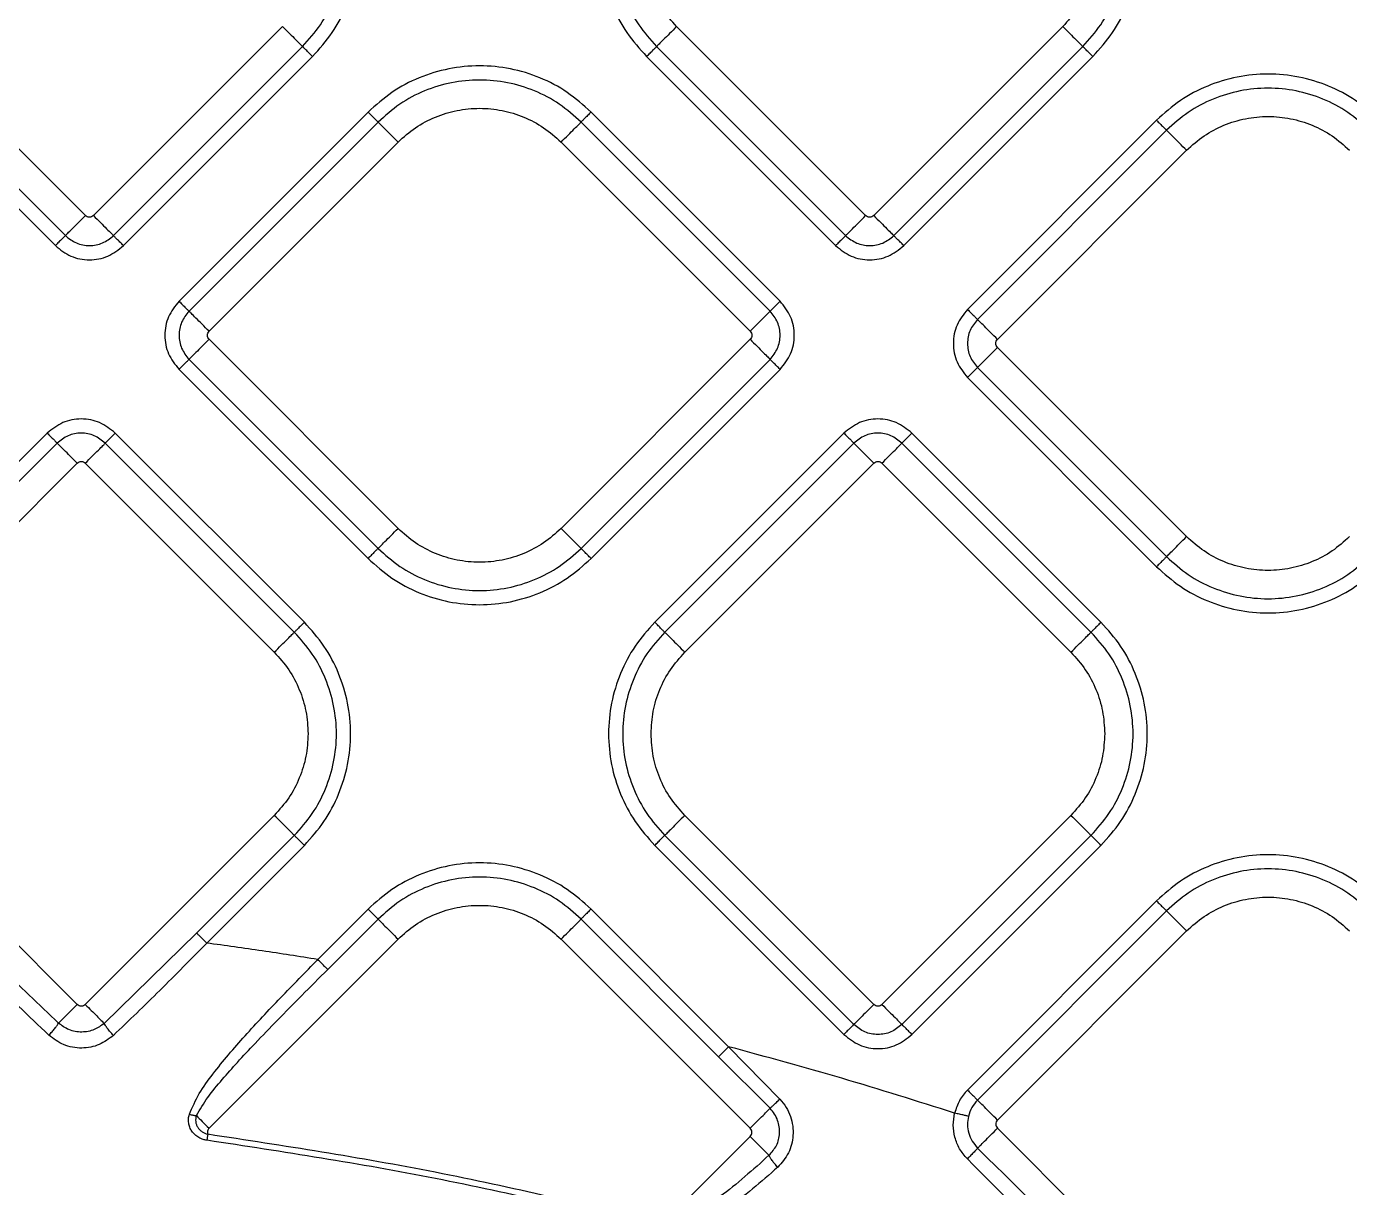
# Model space of a CAD drawing. Extents: x 400 to 501, y 484 to 634.
# Drawn here: x 451.619 to 456.23, y 544.394 to 548.439 of the extents above; entities that cross this region are included whole.
import ezdxf

# ---------------------------------------------------------------- set-up
doc = ezdxf.new("R2010")
doc.units = 0
doc.header["$MEASUREMENT"] = 0
doc.layers.add('DIM', color=3, linetype='Continuous')
doc.layers.add('GEOMETRY', color=3, linetype='Continuous', lineweight=25)

# ---------------------------------------------------------------- blocks, each defined once
blk = doc.blocks.new('2026 GRANDEE')
at = {"layer": 'GEOMETRY', "ltscale": 16}
for p, q in [((1.3992, -49.0601), (0.7404, -48.4013)), ((2.0863, -48.4013), (1.4275, -49.0601)), ((4.1187, -49.0602), (3.4599, -48.4013)), ((4.8058, -48.4013), (4.147, -49.0602)), ((0.6358, -48.5059), (1.2946, -49.1647)), ((0.6707, -48.471), (1.3295, -49.1299)), ((1.4972, -49.1299), (2.156, -48.471)), ((1.5321, -49.1647), (2.1909, -48.5059)), ((3.3553, -48.5059), (4.0141, -49.1647)), ((3.3901, -48.4711), (4.049, -49.1299)), ((4.2167, -49.1299), (4.8755, -48.4711)), ((4.2516, -49.1648), (4.9104, -48.5059)), ((2.3845, -48.6994), (1.7256, -49.3583)), ((2.4193, -48.7343), (1.7605, -49.3931)), ((3.7857, -49.3931), (3.1269, -48.7343)), ((3.8206, -49.3583), (3.1618, -48.6994)), ((5.1324, -48.7279), (4.4736, -49.3868)), ((5.1673, -48.7628), (4.5085, -49.4216)), ((1.8302, -49.4629), (2.489, -48.804)), ((3.0572, -48.804), (3.716, -49.4629)), ((4.5782, -49.4914), (5.237, -48.8325)), ((2.489, -50.15), (1.8302, -49.4911)), ((3.716, -49.4911), (3.0572, -50.15)), ((5.237, -50.1785), (4.5782, -49.5196)), ((1.7605, -49.5609), (2.4193, -50.2197)), ((3.1269, -50.2197), (3.7857, -49.5609)), ((1.7256, -49.5957), (2.3845, -50.2546)), ((3.1618, -50.2546), (3.8206, -49.5957)), ((4.5085, -49.5894), (5.1673, -50.2482)), ((4.4736, -49.6242), (5.1324, -50.2831)), ((1.2661, -49.8178), (0.6073, -50.4766)), ((2.1624, -50.4766), (1.5036, -49.8178)), ((4.0426, -49.8178), (3.3838, -50.4766)), ((4.9389, -50.4766), (4.2801, -49.8178)), ((1.301, -49.8526), (0.6421, -50.5115)), ((2.1275, -50.5115), (1.4687, -49.8526)), ((4.0775, -49.8526), (3.4187, -50.5114)), ((4.904, -50.5114), (4.2452, -49.8526)), ((0.7119, -50.5812), (1.3707, -49.9224)), ((1.399, -49.9224), (2.0578, -50.5812)), ((3.4884, -50.5812), (4.1472, -49.9223)), ((4.1755, -49.9223), (4.8343, -50.5812)), ((1.3707, -51.8082), (0.7119, -51.1493)), ((1.399, -51.8082), (2.0578, -51.1493)), ((4.1472, -51.8081), (3.4884, -51.1493)), ((4.8343, -51.1493), (4.1755, -51.8081)), ((1.7871, -51.5595), (2.1275, -51.2191)), ((3.4187, -51.219), (4.0775, -51.8779)), ((4.2452, -51.8779), (4.904, -51.219)), ((1.822, -51.5943), (2.1624, -51.2539)), ((3.3838, -51.2539), (4.0426, -51.9127)), ((4.2801, -51.9127), (4.9389, -51.2539)), ((5.1325, -51.4474), (4.4736, -52.1063)), ((2.3844, -51.4759), (2.209, -51.6514)), ((3.6411, -51.9554), (3.1617, -51.4759)), ((5.1673, -51.4823), (4.5085, -52.1411)), ((2.4193, -51.5108), (2.2439, -51.6862)), ((3.6063, -51.9902), (3.1269, -51.5108)), ((4.5782, -52.2109), (5.237, -51.552)), ((1.4649, -51.8741), (1.7871, -51.5595)), ((2.489, -51.5805), (1.8302, -52.2394)), ((3.0571, -51.5805), (3.716, -52.2394)), ((3.6411, -51.9554), (3.8194, -52.138)), ((3.6063, -51.9902), (3.7854, -52.1699)), ((5.237, -52.898), (4.5782, -52.2391)), ((3.4119, -52.5717), (3.716, -52.2676))]:
    blk.add_line(p, q, dxfattribs=at)
for points in [[(2.156, -48.471), (2.1779, -48.4466), (2.2216, -48.3976), (2.2673, -48.3098), (2.2962, -48.2155), (2.3058, -48.1172), (2.2962, -48.019), (2.2673, -47.9247), (2.2216, -47.8369), (2.1779, -47.7879), (2.156, -47.7634)], [(2.1909, -48.5059), (2.2149, -48.479), (2.2629, -48.4252), (2.3131, -48.3287), (2.3449, -48.2252), (2.3554, -48.1172), (2.3449, -48.0093), (2.3131, -47.9057), (2.2629, -47.8092), (2.2149, -47.7555), (2.1909, -47.7286)], [(3.3553, -47.7286), (3.3313, -47.7555), (3.2833, -47.8093), (3.233, -47.9058), (3.2013, -48.0093), (3.1908, -48.1173), (3.2013, -48.2252), (3.233, -48.3288), (3.2833, -48.4253), (3.3313, -48.479), (3.3553, -48.5059)], [(3.3901, -47.7635), (3.3683, -47.788), (3.3246, -47.8369), (3.2789, -47.9247), (3.25, -48.019), (3.2404, -48.1173), (3.25, -48.2155), (3.2789, -48.3098), (3.3246, -48.3976), (3.3683, -48.4466), (3.3901, -48.4711)], [(4.8755, -48.4711), (4.8974, -48.4466), (4.9411, -48.3976), (4.9868, -48.3098), (5.0157, -48.2155), (5.0253, -48.1173), (5.0157, -48.019), (4.9868, -47.9247), (4.9411, -47.8369), (4.8974, -47.788), (4.8755, -47.7635)], [(4.9104, -48.5059), (4.9344, -48.479), (4.9824, -48.4253), (5.0326, -48.3288), (5.0643, -48.2252), (5.0749, -48.1173), (5.0643, -48.0093), (5.0326, -47.9058), (4.9824, -47.8093), (4.9344, -47.7555), (4.9104, -47.7286)], [(3.4599, -48.4013), (3.4423, -48.3817), (3.4072, -48.3424), (3.3707, -48.2719), (3.3467, -48.1962), (3.3437, -48.1436), (3.3422, -48.1173)], [(4.9235, -48.1173), (4.922, -48.1436), (4.919, -48.1962), (4.895, -48.2719), (4.8585, -48.3424), (4.8234, -48.3817), (4.8058, -48.4013)], [(2.0863, -48.4013), (2.0946, -48.4096), (2.1112, -48.4261), (2.1328, -48.4478), (2.1494, -48.4644), (2.1538, -48.4688), (2.156, -48.471)], [(3.4599, -48.4013), (3.4516, -48.4096), (3.435, -48.4262), (3.4134, -48.4478), (3.3968, -48.4644), (3.3924, -48.4688), (3.3901, -48.4711)], [(4.8058, -48.4013), (4.8141, -48.4096), (4.8306, -48.4262), (4.8523, -48.4478), (4.8689, -48.4644), (4.8733, -48.4688), (4.8755, -48.4711)], [(2.1909, -48.5059), (2.1868, -48.5017), (2.1785, -48.4935), (2.1677, -48.4826), (2.1594, -48.4743), (2.1572, -48.4721), (2.156, -48.471)], [(3.3553, -48.5059), (3.3594, -48.5018), (3.3677, -48.4935), (3.3785, -48.4827), (3.3868, -48.4744), (3.389, -48.4722), (3.3901, -48.4711)], [(4.9104, -48.5059), (4.9063, -48.5018), (4.898, -48.4935), (4.8872, -48.4827), (4.8789, -48.4744), (4.8766, -48.4722), (4.8755, -48.4711)], [(3.1618, -48.6994), (3.1349, -48.6754), (3.0811, -48.6275), (2.9846, -48.5772), (2.8811, -48.5455), (2.7731, -48.5349), (2.6651, -48.5455), (2.5616, -48.5772), (2.4651, -48.6275), (2.4113, -48.6754), (2.3845, -48.6994)], [(3.1269, -48.7343), (3.1024, -48.7125), (3.0535, -48.6688), (2.9656, -48.623), (2.8714, -48.5942), (2.7731, -48.5846), (2.6748, -48.5942), (2.5806, -48.623), (2.4927, -48.6688), (2.4438, -48.7125), (2.4193, -48.7343)], [(5.9097, -48.7279), (5.8828, -48.704), (5.8291, -48.656), (5.7326, -48.6057), (5.629, -48.574), (5.5211, -48.5634), (5.4131, -48.574), (5.3096, -48.6057), (5.2131, -48.656), (5.1593, -48.704), (5.1324, -48.7279)], [(5.8749, -48.7628), (5.8504, -48.741), (5.8014, -48.6973), (5.7136, -48.6515), (5.6194, -48.6227), (5.5211, -48.6131), (5.4228, -48.6227), (5.3285, -48.6515), (5.2407, -48.6973), (5.1918, -48.741), (5.1673, -48.7628)], [(2.489, -48.804), (2.5087, -48.7865), (2.548, -48.7514), (2.6185, -48.7147), (2.6942, -48.6915), (2.7731, -48.6838), (2.852, -48.6915), (2.9277, -48.7147), (2.9982, -48.7514), (3.0375, -48.7865), (3.0572, -48.804)], [(2.3845, -48.6994), (2.3886, -48.7036), (2.3969, -48.7119), (2.4077, -48.7227), (2.416, -48.731), (2.4182, -48.7332), (2.4193, -48.7343)], [(2.489, -48.804), (2.4808, -48.7957), (2.4642, -48.7792), (2.4426, -48.7575), (2.426, -48.7409), (2.4215, -48.7365), (2.4193, -48.7343)], [(3.0572, -48.804), (3.0655, -48.7957), (3.082, -48.7792), (3.1037, -48.7575), (3.1203, -48.7409), (3.1247, -48.7365), (3.1269, -48.7343)], [(3.1618, -48.6994), (3.1576, -48.7036), (3.1493, -48.7119), (3.1385, -48.7227), (3.1302, -48.731), (3.128, -48.7332), (3.1269, -48.7343)], [(5.1324, -48.7279), (5.1366, -48.7321), (5.1448, -48.7404), (5.1557, -48.7512), (5.164, -48.7595), (5.1662, -48.7617), (5.1673, -48.7628)], [(5.237, -48.8325), (5.2567, -48.815), (5.296, -48.7799), (5.3665, -48.7432), (5.4422, -48.72), (5.5211, -48.7123), (5.6, -48.72), (5.6757, -48.7432), (5.7462, -48.7799), (5.7855, -48.815), (5.8051, -48.8325)], [(5.237, -48.8325), (5.2287, -48.8243), (5.2122, -48.8077), (5.1905, -48.786), (5.1739, -48.7694), (5.1695, -48.765), (5.1673, -48.7628)], [(1.3295, -49.1299), (1.3317, -49.1276), (1.3361, -49.1232), (1.3527, -49.1066), (1.3744, -49.085), (1.3909, -49.0684), (1.3992, -49.0601)], [(1.4275, -49.0601), (1.4358, -49.0684), (1.4523, -49.085), (1.474, -49.1066), (1.4906, -49.1232), (1.495, -49.1276), (1.4972, -49.1299)], [(4.049, -49.1299), (4.0512, -49.1277), (4.0556, -49.1233), (4.0722, -49.1067), (4.0939, -49.085), (4.1104, -49.0684), (4.1187, -49.0602)], [(4.147, -49.0602), (4.1553, -49.0684), (4.1718, -49.085), (4.1935, -49.1067), (4.2101, -49.1233), (4.2145, -49.1277), (4.2167, -49.1299)], [(1.3295, -49.1299), (1.3284, -49.131), (1.3262, -49.1332), (1.3179, -49.1415), (1.307, -49.1523), (1.2988, -49.1606), (1.2946, -49.1647)], [(1.5321, -49.1647), (1.5279, -49.1606), (1.5197, -49.1523), (1.5088, -49.1415), (1.5005, -49.1332), (1.4983, -49.131), (1.4972, -49.1299)], [(4.049, -49.1299), (4.0479, -49.131), (4.0457, -49.1332), (4.0374, -49.1415), (4.0265, -49.1523), (4.0183, -49.1606), (4.0141, -49.1647)], [(4.2516, -49.1647), (4.2474, -49.1606), (4.2391, -49.1523), (4.2283, -49.1415), (4.22, -49.1332), (4.2178, -49.131), (4.2167, -49.1299)], [(1.7256, -49.3583), (1.7298, -49.3624), (1.738, -49.3707), (1.7489, -49.3815), (1.7572, -49.3898), (1.7594, -49.392), (1.7605, -49.3931)], [(3.8206, -49.3583), (3.8165, -49.3624), (3.8082, -49.3707), (3.7973, -49.3815), (3.789, -49.3898), (3.7868, -49.392), (3.7857, -49.3931)], [(1.8302, -49.4629), (1.8219, -49.4546), (1.8054, -49.438), (1.7837, -49.4164), (1.7671, -49.3998), (1.7627, -49.3953), (1.7605, -49.3931)], [(3.716, -49.4629), (3.7243, -49.4546), (3.7408, -49.438), (3.7625, -49.4164), (3.7791, -49.3998), (3.7835, -49.3953), (3.7857, -49.3931)], [(4.4736, -49.3868), (4.4777, -49.3909), (4.486, -49.3992), (4.4968, -49.41), (4.5051, -49.4183), (4.5073, -49.4205), (4.5085, -49.4216)], [(4.5782, -49.4914), (4.5699, -49.4831), (4.5533, -49.4665), (4.5317, -49.4449), (4.5151, -49.4283), (4.5107, -49.4239), (4.5085, -49.4216)], [(1.8302, -49.4911), (1.8219, -49.4994), (1.8054, -49.516), (1.7837, -49.5376), (1.7671, -49.5542), (1.7627, -49.5586), (1.7605, -49.5609)], [(3.716, -49.4911), (3.7243, -49.4994), (3.7408, -49.516), (3.7625, -49.5376), (3.7791, -49.5542), (3.7835, -49.5586), (3.7857, -49.5609)], [(4.5782, -49.5196), (4.5699, -49.5279), (4.5533, -49.5445), (4.5317, -49.5661), (4.5151, -49.5827), (4.5107, -49.5872), (4.5085, -49.5894)], [(1.7256, -49.5957), (1.7298, -49.5916), (1.738, -49.5833), (1.7489, -49.5725), (1.7572, -49.5642), (1.7594, -49.562), (1.7605, -49.5609)], [(3.8206, -49.5957), (3.8165, -49.5916), (3.8082, -49.5833), (3.7973, -49.5725), (3.789, -49.5642), (3.7868, -49.562), (3.7857, -49.5609)], [(4.4736, -49.6242), (4.4777, -49.6201), (4.486, -49.6118), (4.4968, -49.601), (4.5051, -49.5927), (4.5073, -49.5905), (4.5085, -49.5894)], [(1.2661, -49.8178), (1.2703, -49.8219), (1.2785, -49.8302), (1.2894, -49.841), (1.2977, -49.8493), (1.2999, -49.8515), (1.301, -49.8526)], [(1.5036, -49.8178), (1.4994, -49.8219), (1.4911, -49.8302), (1.4803, -49.841), (1.472, -49.8493), (1.4698, -49.8515), (1.4687, -49.8526)], [(4.0426, -49.8178), (4.0468, -49.8219), (4.055, -49.8302), (4.0659, -49.841), (4.0742, -49.8493), (4.0764, -49.8515), (4.0775, -49.8526)], [(4.2801, -49.8178), (4.2759, -49.8219), (4.2677, -49.8302), (4.2568, -49.841), (4.2485, -49.8493), (4.2463, -49.8515), (4.2452, -49.8526)], [(1.3707, -49.9224), (1.3624, -49.9141), (1.3459, -49.8975), (1.3242, -49.8759), (1.3076, -49.8593), (1.3032, -49.8549), (1.301, -49.8526)], [(1.399, -49.9224), (1.4073, -49.9141), (1.4238, -49.8975), (1.4455, -49.8759), (1.4621, -49.8593), (1.4665, -49.8549), (1.4687, -49.8526)], [(4.1472, -49.9223), (4.1389, -49.9141), (4.1224, -49.8975), (4.1007, -49.8758), (4.0841, -49.8593), (4.0797, -49.8548), (4.0775, -49.8526)], [(4.1755, -49.9223), (4.1838, -49.9141), (4.2003, -49.8975), (4.222, -49.8758), (4.2386, -49.8593), (4.243, -49.8548), (4.2452, -49.8526)], [(2.4193, -50.2197), (2.4215, -50.2175), (2.426, -50.2131), (2.4426, -50.1965), (2.4642, -50.1748), (2.4808, -50.1582), (2.489, -50.15)], [(3.0572, -50.15), (3.0375, -50.1675), (2.9982, -50.2026), (2.9277, -50.2393), (2.852, -50.2625), (2.7731, -50.2702), (2.6942, -50.2625), (2.6185, -50.2393), (2.548, -50.2026), (2.5087, -50.1675), (2.489, -50.15)], [(3.0572, -50.15), (3.0655, -50.1582), (3.082, -50.1748), (3.1037, -50.1965), (3.1203, -50.2131), (3.1247, -50.2175), (3.1269, -50.2197)], [(5.1673, -50.2482), (5.1695, -50.246), (5.1739, -50.2416), (5.1905, -50.225), (5.2122, -50.2033), (5.2287, -50.1868), (5.237, -50.1785)], [(5.8051, -50.1785), (5.7855, -50.196), (5.7462, -50.2311), (5.6757, -50.2678), (5.6, -50.291), (5.5211, -50.2987), (5.4422, -50.291), (5.3665, -50.2678), (5.296, -50.2311), (5.2567, -50.196), (5.237, -50.1785)], [(2.4193, -50.2197), (2.4182, -50.2208), (2.416, -50.223), (2.4077, -50.2313), (2.3969, -50.2421), (2.3886, -50.2504), (2.3845, -50.2546)], [(2.3845, -50.2546), (2.4113, -50.2785), (2.4651, -50.3265), (2.5616, -50.3768), (2.6651, -50.4085), (2.7731, -50.4191), (2.8811, -50.4085), (2.9846, -50.3768), (3.0811, -50.3265), (3.1349, -50.2785), (3.1618, -50.2546)], [(2.4193, -50.2197), (2.4438, -50.2415), (2.4927, -50.2852), (2.5806, -50.331), (2.6748, -50.3598), (2.7731, -50.3694), (2.8714, -50.3598), (2.9656, -50.331), (3.0535, -50.2852), (3.1024, -50.2415), (3.1269, -50.2197)], [(3.1618, -50.2546), (3.1576, -50.2504), (3.1493, -50.2421), (3.1385, -50.2313), (3.1302, -50.223), (3.128, -50.2208), (3.1269, -50.2197)], [(5.1673, -50.2482), (5.1662, -50.2493), (5.164, -50.2515), (5.1557, -50.2598), (5.1448, -50.2706), (5.1366, -50.2789), (5.1324, -50.2831)], [(5.1673, -50.2482), (5.1918, -50.27), (5.2407, -50.3137), (5.3285, -50.3595), (5.4228, -50.3883), (5.5211, -50.3979), (5.6194, -50.3883), (5.7136, -50.3595), (5.8014, -50.3137), (5.8504, -50.27), (5.8749, -50.2482)], [(5.1324, -50.2831), (5.1593, -50.3071), (5.2131, -50.355), (5.3096, -50.4053), (5.4131, -50.437), (5.5211, -50.4476), (5.629, -50.437), (5.7326, -50.4053), (5.8291, -50.355), (5.8828, -50.3071), (5.9097, -50.2831)], [(2.1624, -50.4766), (2.1583, -50.4808), (2.15, -50.489), (2.1392, -50.4999), (2.1309, -50.5082), (2.1286, -50.5104), (2.1275, -50.5115)], [(2.1624, -51.2539), (2.1864, -51.227), (2.2344, -51.1733), (2.2846, -51.0768), (2.3163, -50.9732), (2.3269, -50.8653), (2.3163, -50.7573), (2.2846, -50.6538), (2.2344, -50.5573), (2.1864, -50.5035), (2.1624, -50.4766)], [(3.3838, -50.4766), (3.3598, -50.5035), (3.3118, -50.5572), (3.2616, -50.6537), (3.2298, -50.7573), (3.2193, -50.8652), (3.2298, -50.9732), (3.2616, -51.0767), (3.3118, -51.1732), (3.3598, -51.227), (3.3838, -51.2539)], [(3.4187, -50.5114), (3.4175, -50.5103), (3.4153, -50.5081), (3.407, -50.4998), (3.3962, -50.489), (3.3879, -50.4807), (3.3838, -50.4766)], [(4.9389, -50.4766), (4.9348, -50.4807), (4.9265, -50.489), (4.9157, -50.4998), (4.9074, -50.5081), (4.9052, -50.5103), (4.904, -50.5114)], [(4.9389, -51.2539), (4.9629, -51.227), (5.0109, -51.1732), (5.0611, -51.0767), (5.0929, -50.9732), (5.1034, -50.8652), (5.0929, -50.7573), (5.0611, -50.6537), (5.0109, -50.5572), (4.9629, -50.5035), (4.9389, -50.4766)], [(2.0578, -50.5812), (2.0661, -50.5729), (2.0826, -50.5564), (2.1043, -50.5347), (2.1209, -50.5181), (2.1253, -50.5137), (2.1275, -50.5115)], [(2.1275, -51.2191), (2.1494, -51.1946), (2.1931, -51.1456), (2.2388, -51.0578), (2.2677, -50.9635), (2.2773, -50.8653), (2.2677, -50.767), (2.2388, -50.6727), (2.1931, -50.5849), (2.1494, -50.536), (2.1275, -50.5115)], [(3.4187, -50.5114), (3.3968, -50.5359), (3.3531, -50.5849), (3.3074, -50.6727), (3.2785, -50.767), (3.2689, -50.8652), (3.2785, -50.9635), (3.3074, -51.0578), (3.3531, -51.1456), (3.3968, -51.1946), (3.4187, -51.219)], [(3.4187, -50.5114), (3.4209, -50.5137), (3.4253, -50.5181), (3.4419, -50.5347), (3.4635, -50.5563), (3.4801, -50.5729), (3.4884, -50.5812)], [(4.8343, -50.5812), (4.8426, -50.5729), (4.8592, -50.5563), (4.8808, -50.5347), (4.8974, -50.5181), (4.9018, -50.5137), (4.904, -50.5114)], [(4.904, -51.219), (4.9259, -51.1946), (4.9696, -51.1456), (5.0153, -51.0578), (5.0442, -50.9635), (5.0538, -50.8652), (5.0442, -50.767), (5.0153, -50.6727), (4.9696, -50.5849), (4.9259, -50.5359), (4.904, -50.5114)], [(2.0578, -50.5812), (2.0754, -50.6009), (2.1105, -50.6401), (2.147, -50.7107), (2.171, -50.7864), (2.174, -50.839), (2.1755, -50.8653)], [(3.3707, -50.8652), (3.3722, -50.8389), (3.3752, -50.7863), (3.3992, -50.7106), (3.4357, -50.6401), (3.4708, -50.6008), (3.4884, -50.5812)], [(4.8343, -50.5812), (4.8519, -50.6008), (4.887, -50.6401), (4.9235, -50.7106), (4.9475, -50.7863), (4.9505, -50.8389), (4.952, -50.8652)], [(2.1755, -50.8653), (2.174, -50.8916), (2.171, -50.9442), (2.147, -51.0199), (2.1105, -51.0904), (2.0754, -51.1297), (2.0578, -51.1493)], [(3.4884, -51.1493), (3.4708, -51.1297), (3.4357, -51.0904), (3.3992, -51.0198), (3.3752, -50.9441), (3.3722, -50.8915), (3.3707, -50.8652)], [(4.952, -50.8652), (4.9505, -50.8915), (4.9475, -50.9441), (4.9235, -51.0198), (4.887, -51.0904), (4.8519, -51.1297), (4.8343, -51.1493)], [(2.1275, -51.2191), (2.1253, -51.2168), (2.1209, -51.2124), (2.1043, -51.1958), (2.0826, -51.1742), (2.0661, -51.1576), (2.0578, -51.1493)], [(3.4884, -51.1493), (3.4801, -51.1576), (3.4635, -51.1741), (3.4419, -51.1958), (3.4253, -51.2124), (3.4209, -51.2168), (3.4187, -51.219)], [(4.8343, -51.1493), (4.8426, -51.1576), (4.8592, -51.1741), (4.8808, -51.1958), (4.8974, -51.2124), (4.9018, -51.2168), (4.904, -51.219)], [(2.1624, -51.2539), (2.1583, -51.2498), (2.15, -51.2415), (2.1392, -51.2307), (2.1309, -51.2224), (2.1286, -51.2202), (2.1275, -51.2191)], [(3.3838, -51.2539), (3.3879, -51.2497), (3.3962, -51.2415), (3.407, -51.2306), (3.4153, -51.2223), (3.4175, -51.2201), (3.4187, -51.219)], [(4.9389, -51.2539), (4.9348, -51.2497), (4.9265, -51.2415), (4.9157, -51.2306), (4.9074, -51.2223), (4.9052, -51.2201), (4.904, -51.219)], [(3.1617, -51.4759), (3.1348, -51.452), (3.0811, -51.404), (2.9846, -51.3537), (2.881, -51.322), (2.7731, -51.3114), (2.6651, -51.322), (2.5616, -51.3537), (2.4651, -51.404), (2.4113, -51.452), (2.3844, -51.4759)], [(5.9098, -51.4474), (5.8829, -51.4234), (5.8291, -51.3755), (5.7326, -51.3252), (5.6291, -51.2935), (5.5211, -51.2829), (5.4131, -51.2935), (5.3096, -51.3252), (5.2131, -51.3755), (5.1593, -51.4234), (5.1325, -51.4474)], [(3.1269, -51.5108), (3.1024, -51.489), (3.0534, -51.4453), (2.9656, -51.3995), (2.8714, -51.3707), (2.7731, -51.3611), (2.6748, -51.3707), (2.5805, -51.3995), (2.4927, -51.4453), (2.4438, -51.489), (2.4193, -51.5108)], [(5.8749, -51.4823), (5.8504, -51.4605), (5.8015, -51.4168), (5.7136, -51.371), (5.6194, -51.3422), (5.5211, -51.3326), (5.4228, -51.3422), (5.3286, -51.371), (5.2407, -51.4168), (5.1918, -51.4605), (5.1673, -51.4823)], [(5.1325, -51.4474), (5.1366, -51.4516), (5.1449, -51.4599), (5.1557, -51.4707), (5.164, -51.479), (5.1662, -51.4812), (5.1673, -51.4823)], [(5.237, -51.552), (5.2567, -51.5345), (5.296, -51.4994), (5.3665, -51.4627), (5.4422, -51.4395), (5.5211, -51.4318), (5.6, -51.4395), (5.6757, -51.4627), (5.7462, -51.4994), (5.7855, -51.5345), (5.8052, -51.552)], [(2.3844, -51.4759), (2.3886, -51.4801), (2.3968, -51.4884), (2.4077, -51.4992), (2.416, -51.5075), (2.4182, -51.5097), (2.4193, -51.5108)], [(2.489, -51.5805), (2.5087, -51.563), (2.548, -51.5279), (2.6185, -51.4912), (2.6942, -51.468), (2.7731, -51.4603), (2.852, -51.468), (2.9277, -51.4912), (2.9982, -51.5279), (3.0375, -51.563), (3.0571, -51.5805)], [(3.1617, -51.4759), (3.1576, -51.4801), (3.1493, -51.4884), (3.1385, -51.4992), (3.1302, -51.5075), (3.128, -51.5097), (3.1269, -51.5108)], [(5.237, -51.552), (5.2288, -51.5437), (5.2122, -51.5272), (5.1906, -51.5055), (5.174, -51.4889), (5.1695, -51.4845), (5.1673, -51.4823)], [(2.4193, -51.5108), (2.4215, -51.513), (2.4259, -51.5174), (2.4425, -51.534), (2.4642, -51.5557), (2.4807, -51.5723), (2.489, -51.5805)], [(3.0571, -51.5805), (3.0654, -51.5723), (3.082, -51.5557), (3.1036, -51.534), (3.1202, -51.5174), (3.1247, -51.513), (3.1269, -51.5108)], [(1.822, -51.5943), (1.8179, -51.5902), (1.8096, -51.5819), (1.7987, -51.5711), (1.7904, -51.5628), (1.7882, -51.5606), (1.7871, -51.5595)], [(2.2439, -51.6862), (2.2428, -51.6851), (2.2406, -51.6829), (2.2323, -51.6746), (2.2214, -51.6638), (2.2132, -51.6555), (2.209, -51.6514)], [(1.3055, -51.8733), (1.3088, -51.8701), (1.3152, -51.8637), (1.3311, -51.8478), (1.35, -51.8289), (1.3638, -51.8151), (1.3707, -51.8082)], [(1.399, -51.8082), (1.4061, -51.8153), (1.4202, -51.8294), (1.4395, -51.8487), (1.4555, -51.8647), (1.4618, -51.871), (1.4649, -51.8741)], [(4.1472, -51.8081), (4.1389, -51.8164), (4.1224, -51.833), (4.1007, -51.8546), (4.0841, -51.8712), (4.0797, -51.8756), (4.0775, -51.8779)], [(4.1755, -51.8081), (4.1838, -51.8164), (4.2003, -51.833), (4.222, -51.8546), (4.2386, -51.8712), (4.243, -51.8756), (4.2452, -51.8779)], [(4.0775, -51.8779), (4.0764, -51.879), (4.0742, -51.8812), (4.0659, -51.8895), (4.055, -51.9003), (4.0468, -51.9086), (4.0426, -51.9127)], [(4.2801, -51.9127), (4.2759, -51.9086), (4.2677, -51.9003), (4.2568, -51.8895), (4.2485, -51.8812), (4.2463, -51.879), (4.2452, -51.8779)], [(3.6411, -51.9554), (3.637, -51.9595), (3.6287, -51.9678), (3.6179, -51.9786), (3.6096, -51.9869), (3.6074, -51.9891), (3.6063, -51.9902)], [(4.4736, -52.1063), (4.4778, -52.1104), (4.486, -52.1187), (4.4969, -52.1295), (4.5052, -52.1378), (4.5074, -52.14), (4.5085, -52.1411)], [(4.5782, -52.2109), (4.5699, -52.2026), (4.5534, -52.186), (4.5317, -52.1644), (4.5151, -52.1478), (4.5107, -52.1433), (4.5085, -52.1411)], [(1.786, -52.1952), (1.7927, -52.2019), (1.8061, -52.2153), (1.8222, -52.2313), (1.8302, -52.2394)], [(3.716, -52.2394), (3.7241, -52.2312), (3.7404, -52.215), (3.7618, -52.1936), (3.7784, -52.177), (3.7831, -52.1723), (3.7854, -52.1699)], [(4.5088, -52.3085), (4.5112, -52.3061), (4.5159, -52.3014), (4.5325, -52.2848), (4.5539, -52.2635), (4.5701, -52.2473), (4.5782, -52.2391)], [(3.7818, -52.3334), (3.7786, -52.3303), (3.7723, -52.324), (3.7563, -52.308), (3.7371, -52.2888), (3.723, -52.2747), (3.716, -52.2676)]]:
    blk.add_open_spline(points, degree=3, dxfattribs=at)
for points, knots in [([(1.4275, -49.0601), (1.4254, -49.0618), (1.4213, -49.065), (1.4133, -49.0665), (1.4054, -49.065), (1.4013, -49.0618), (1.3992, -49.0601)], [0, 0, 0, 0, 0.250227, 0.500001, 0.749773, 1, 1, 1, 1]), ([(4.147, -49.0602), (4.1449, -49.0618), (4.1408, -49.0651), (4.1328, -49.0665), (4.1249, -49.0651), (4.1208, -49.0618), (4.1187, -49.0602)], [0, 0, 0, 0, 0.250227, 0.500001, 0.749773, 1, 1, 1, 1]), ([(1.3295, -49.1299), (1.3417, -49.1396), (1.3663, -49.159), (1.4133, -49.1674), (1.4604, -49.159), (1.485, -49.1396), (1.4972, -49.1299)], [0, 0, 0, 0, 0.249985, 0.499995, 0.750018, 1, 1, 1, 1]), ([(4.049, -49.1299), (4.0612, -49.1396), (4.0857, -49.159), (4.1328, -49.1675), (4.1799, -49.159), (4.2044, -49.1396), (4.2167, -49.1299)], [0, 0, 0, 0, 0.249985, 0.499995, 0.750018, 1, 1, 1, 1]), ([(1.2946, -49.1647), (1.312, -49.1785), (1.3467, -49.206), (1.4133, -49.2179), (1.48, -49.206), (1.5147, -49.1785), (1.5321, -49.1647)], [0, 0, 0, 0, 0.250039, 0.499994, 0.749965, 1, 1, 1, 1]), ([(4.0141, -49.1647), (4.0315, -49.1785), (4.0662, -49.206), (4.1328, -49.2179), (4.1995, -49.206), (4.2342, -49.1785), (4.2516, -49.1648)], [0, 0, 0, 0, 0.250039, 0.499994, 0.749965, 1, 1, 1, 1]), ([(1.7256, -49.3583), (1.7119, -49.3756), (1.6844, -49.4103), (1.6724, -49.477), (1.6844, -49.5437), (1.7119, -49.5784), (1.7256, -49.5957)], [0, 0, 0, 0, 0.250039, 0.499994, 0.749965, 1, 1, 1, 1]), ([(3.8206, -49.5957), (3.8343, -49.5784), (3.8618, -49.5437), (3.8738, -49.477), (3.8618, -49.4103), (3.8343, -49.3756), (3.8206, -49.3583)], [0, 0, 0, 0, 0.250039, 0.499994, 0.749965, 1, 1, 1, 1]), ([(1.7605, -49.3931), (1.7508, -49.4054), (1.7313, -49.4299), (1.7229, -49.477), (1.7313, -49.5241), (1.7508, -49.5486), (1.7605, -49.5609)], [0, 0, 0, 0, 0.249985, 0.499995, 0.750018, 1, 1, 1, 1]), ([(3.7857, -49.5609), (3.7954, -49.5486), (3.8149, -49.5241), (3.8233, -49.477), (3.8149, -49.4299), (3.7954, -49.4054), (3.7857, -49.3931)], [0, 0, 0, 0, 0.249985, 0.499995, 0.750018, 1, 1, 1, 1]), ([(4.4736, -49.3868), (4.4598, -49.4041), (4.4323, -49.4388), (4.4204, -49.5055), (4.4323, -49.5722), (4.4598, -49.6069), (4.4736, -49.6242)], [0, 0, 0, 0, 0.250039, 0.499994, 0.749965, 1, 1, 1, 1]), ([(4.5085, -49.4216), (4.4987, -49.4339), (4.4793, -49.4584), (4.4709, -49.5055), (4.4793, -49.5526), (4.4987, -49.5771), (4.5085, -49.5894)], [0, 0, 0, 0, 0.249985, 0.499995, 0.750018, 1, 1, 1, 1]), ([(1.8302, -49.4911), (1.8286, -49.4891), (1.8253, -49.4849), (1.8239, -49.477), (1.8253, -49.4691), (1.8286, -49.4649), (1.8302, -49.4629)], [0, 0, 0, 0, 0.250227, 0.500001, 0.749773, 1, 1, 1, 1]), ([(3.716, -49.4629), (3.7176, -49.4649), (3.7209, -49.4691), (3.7224, -49.477), (3.7209, -49.4849), (3.7176, -49.4891), (3.716, -49.4911)], [0, 0, 0, 0, 0.250227, 0.500001, 0.749773, 1, 1, 1, 1]), ([(4.5782, -49.5196), (4.5765, -49.5176), (4.5733, -49.5134), (4.5718, -49.5055), (4.5733, -49.4976), (4.5765, -49.4934), (4.5782, -49.4914)], [0, 0, 0, 0, 0.250227, 0.500001, 0.749773, 1, 1, 1, 1]), ([(1.5036, -49.8178), (1.4862, -49.804), (1.4515, -49.7765), (1.3848, -49.7646), (1.3182, -49.7765), (1.2835, -49.804), (1.2661, -49.8178)], [0, 0, 0, 0, 0.250039, 0.499994, 0.749965, 1, 1, 1, 1]), ([(4.2801, -49.8178), (4.2627, -49.804), (4.228, -49.7765), (4.1614, -49.7646), (4.0947, -49.7765), (4.06, -49.804), (4.0426, -49.8178)], [0, 0, 0, 0, 0.250039, 0.499994, 0.749965, 1, 1, 1, 1]), ([(1.4687, -49.8526), (1.4564, -49.8429), (1.4319, -49.8235), (1.3848, -49.8151), (1.3377, -49.8235), (1.3132, -49.8429), (1.301, -49.8526)], [0, 0, 0, 0, 0.249985, 0.499995, 0.750018, 1, 1, 1, 1]), ([(4.2452, -49.8526), (4.233, -49.8429), (4.2084, -49.8235), (4.1613, -49.8151), (4.1143, -49.8235), (4.0897, -49.8429), (4.0775, -49.8526)], [0, 0, 0, 0, 0.249985, 0.499995, 0.750018, 1, 1, 1, 1]), ([(1.3707, -49.9224), (1.3728, -49.9207), (1.3769, -49.9175), (1.3848, -49.916), (1.3928, -49.9175), (1.3969, -49.9207), (1.399, -49.9224)], [0, 0, 0, 0, 0.250227, 0.500001, 0.749773, 1, 1, 1, 1]), ([(4.1472, -49.9223), (4.1493, -49.9207), (4.1534, -49.9174), (4.1613, -49.916), (4.1693, -49.9174), (4.1734, -49.9207), (4.1755, -49.9223)], [0, 0, 0, 0, 0.250227, 0.500001, 0.749773, 1, 1, 1, 1]), ([(1.272, -51.9155), (1.2017, -51.8477), (1.0597, -51.7109), (0.9211, -51.5692), (0.851, -51.4977)], [0, 0, 0, 0, 0.49508, 1, 1, 1, 1]), ([(1.3055, -51.8733), (1.2374, -51.8082), (1.0961, -51.6731), (0.9576, -51.5346), (0.8859, -51.4628)], [0, 0, 0, 0, 0.482014, 1, 1, 1, 1]), ([(1.822, -51.5943), (1.7678, -51.6496), (1.6607, -51.7589), (1.5511, -51.864), (1.4969, -51.916)], [0, 0, 0, 0, 0.506116, 1, 1, 1, 1]), ([(2.209, -51.6514), (2.1446, -51.6412), (2.0158, -51.6209), (1.8866, -51.6032), (1.822, -51.5943)], [0, 0, 0, 0, 0.500083, 1, 1, 1, 1]), ([(1.7616, -52.1906), (1.7722, -52.1663), (1.7936, -52.117), (1.8608, -52.0263), (1.9558, -51.9154), (2.08, -51.7836), (2.1656, -51.6958), (2.209, -51.6514)], [0, 0, 0, 0, 0.11748, 0.237598, 0.484481, 0.738904, 1, 1, 1, 1]), ([(1.786, -52.1952), (1.7988, -52.1738), (1.8251, -52.1297), (1.8759, -52.0695), (1.9311, -52.0071), (1.9956, -51.9385), (2.0704, -51.861), (2.155, -51.7752), (2.2137, -51.7165), (2.2439, -51.6862)], [0, 0, 0, 0, 0.110896, 0.228763, 0.345138, 0.476133, 0.639457, 0.814035, 1, 1, 1, 1]), ([(1.399, -51.8082), (1.3969, -51.8098), (1.3928, -51.8131), (1.3848, -51.8145), (1.3769, -51.8131), (1.3728, -51.8098), (1.3707, -51.8082)], [0, 0, 0, 0, 0.250227, 0.500001, 0.749773, 1, 1, 1, 1]), ([(4.1755, -51.8081), (4.1734, -51.8098), (4.1693, -51.813), (4.1613, -51.8145), (4.1534, -51.813), (4.1493, -51.8098), (4.1472, -51.8081)], [0, 0, 0, 0, 0.250227, 0.500001, 0.749773, 1, 1, 1, 1]), ([(1.272, -51.9155), (1.2758, -51.9114), (1.2833, -51.9033), (1.2934, -51.8911), (1.3015, -51.8804), (1.3042, -51.8757), (1.3055, -51.8733)], [0, 0, 0, 0, 0.249997, 0.5, 0.750003, 1, 1, 1, 1]), ([(1.4649, -51.8741), (1.4538, -51.8822), (1.4307, -51.899), (1.3864, -51.9068), (1.3413, -51.8993), (1.3173, -51.8818), (1.3055, -51.8733)], [0, 0, 0, 0, 0.236243, 0.491088, 0.752174, 1, 1, 1, 1]), ([(1.4969, -51.916), (1.4932, -51.9119), (1.4858, -51.9037), (1.4761, -51.8916), (1.4684, -51.881), (1.4661, -51.8764), (1.4649, -51.8741)], [0, 0, 0, 0, 0.249997, 0.5, 0.750003, 1, 1, 1, 1]), ([(1.4969, -51.916), (1.4812, -51.9278), (1.4487, -51.9521), (1.3861, -51.9637), (1.3222, -51.953), (1.2885, -51.9278), (1.272, -51.9155)], [0, 0, 0, 0, 0.238415, 0.492243, 0.751742, 1, 1, 1, 1]), ([(4.0426, -51.9127), (4.06, -51.9265), (4.0947, -51.954), (4.1613, -51.9659), (4.228, -51.954), (4.2627, -51.9265), (4.2801, -51.9127)], [0, 0, 0, 0, 0.250033, 0.500005, 0.749962, 1, 1, 1, 1]), ([(4.2452, -51.8779), (4.233, -51.8876), (4.2084, -51.907), (4.1613, -51.9154), (4.1143, -51.907), (4.0897, -51.8876), (4.0775, -51.8779)], [0, 0, 0, 0, 0.249989, 0.499995, 0.750011, 1, 1, 1, 1]), ([(4.4289, -52.1866), (4.2981, -52.1453), (4.0371, -52.0629), (3.7729, -51.9911), (3.6411, -51.9554)], [0, 0, 0, 0, 0.501092, 1, 1, 1, 1]), ([(4.4736, -52.1063), (4.4634, -52.1181), (4.4429, -52.1418), (4.4336, -52.1716), (4.4289, -52.1866)], [0, 0, 0, 0, 0.500208, 1, 1, 1, 1]), ([(3.7854, -52.1699), (3.7866, -52.1689), (3.7891, -52.1669), (3.7972, -52.1594), (3.8075, -52.1495), (3.8154, -52.1418), (3.8194, -52.138)], [0, 0, 0, 0, 0.249997, 0.5, 0.750003, 1, 1, 1, 1]), ([(3.8194, -52.138), (3.8273, -52.1473), (3.8428, -52.1656), (3.8575, -52.198), (3.8655, -52.2311), (3.8668, -52.2744), (3.8538, -52.3276), (3.826, -52.3594), (3.8122, -52.3752)], [0, 0, 0, 0, 0.138112, 0.270796, 0.398566, 0.522503, 0.761619, 1, 1, 1, 1]), ([(4.5085, -52.1411), (4.5013, -52.1495), (4.4868, -52.1662), (4.4802, -52.1873), (4.4769, -52.1979)], [0, 0, 0, 0, 0.499009, 1, 1, 1, 1]), ([(1.8226, -52.2812), (1.8183, -52.2804), (1.8085, -52.2786), (1.7943, -52.2723), (1.7809, -52.2627), (1.7702, -52.2503), (1.7627, -52.2363), (1.7588, -52.2213), (1.758, -52.2057), (1.7604, -52.1957), (1.7616, -52.1906)], [0, 0, 0, 0, 0.102413, 0.227822, 0.359121, 0.489709, 0.618097, 0.745035, 0.87179, 1, 1, 1, 1]), ([(1.7616, -52.1906), (1.7659, -52.1917), (1.7743, -52.194), (1.7821, -52.1948), (1.786, -52.1952)], [0, 0, 0, 0, 0.500005, 1, 1, 1, 1]), ([(1.786, -52.1952), (1.7851, -52.1986), (1.7832, -52.2054), (1.7833, -52.216), (1.7856, -52.2263), (1.7903, -52.2361), (1.7973, -52.2448), (1.8087, -52.254), (1.8189, -52.2578), (1.8255, -52.2603)], [0, 0, 0, 0, 0.126264, 0.251033, 0.37629, 0.503434, 0.63336, 0.764934, 1, 1, 1, 1]), ([(3.7818, -52.3334), (3.7914, -52.3226), (3.8108, -52.301), (3.8196, -52.2643), (3.8184, -52.2344), (3.8126, -52.2115), (3.8021, -52.1891), (3.791, -52.1764), (3.7854, -52.1699)], [0, 0, 0, 0, 0.237146, 0.474935, 0.597715, 0.726297, 0.860383, 1, 1, 1, 1]), ([(4.4732, -52.3461), (4.4635, -52.3347), (4.4445, -52.3123), (4.4286, -52.2712), (4.422, -52.2286), (4.4266, -52.2005), (4.4289, -52.1866)], [0, 0, 0, 0, 0.258571, 0.509041, 0.755007, 1, 1, 1, 1]), ([(4.4769, -52.1979), (4.4754, -52.1976), (4.4723, -52.1968), (4.4609, -52.1941), (4.446, -52.1906), (4.4346, -52.1879), (4.4289, -52.1866)], [0, 0, 0, 0, 0.249996, 0.5, 0.750004, 1, 1, 1, 1]), ([(4.4769, -52.1979), (4.4753, -52.2076), (4.4722, -52.227), (4.4771, -52.2565), (4.4885, -52.285), (4.502, -52.3006), (4.5088, -52.3085)], [0, 0, 0, 0, 0.243223, 0.488001, 0.739807, 1, 1, 1, 1]), ([(1.8302, -52.2394), (1.829, -52.2408), (1.8265, -52.2437), (1.8246, -52.2491), (1.824, -52.2548), (1.825, -52.2585), (1.8255, -52.2603)], [0, 0, 0, 0, 0.2479729, 0.5005682, 0.7487272, 1, 1, 1, 1]), ([(3.716, -52.2676), (3.7176, -52.2656), (3.7209, -52.2614), (3.7223, -52.2535), (3.7209, -52.2456), (3.7176, -52.2414), (3.716, -52.2394)], [0, 0, 0, 0, 0.250227, 0.499999, 0.749773, 1, 1, 1, 1]), ([(4.5782, -52.2109), (4.5766, -52.2129), (4.5733, -52.2171), (4.5719, -52.225), (4.5733, -52.2329), (4.5766, -52.2371), (4.5782, -52.2391)], [0, 0, 0, 0, 0.250227, 0.499999, 0.749773, 1, 1, 1, 1]), ([(1.8255, -52.2603), (1.825, -52.2639), (1.824, -52.2712), (1.8231, -52.2779), (1.8226, -52.2812)], [0, 0, 0, 0, 0.5, 1, 1, 1, 1]), ([(3.4067, -52.5923), (3.1449, -52.5293), (2.6213, -52.4033), (2.0889, -52.3219), (1.8226, -52.2812)], [0, 0, 0, 0, 0.4999261, 1, 1, 1, 1]), ([(3.4119, -52.5717), (3.1483, -52.5083), (2.6239, -52.3822), (2.0907, -52.3008), (1.8255, -52.2603)], [0, 0, 0, 0, 0.5027554, 1, 1, 1, 1]), ([(3.7818, -52.3334), (3.7262, -52.3836), (3.643, -52.4587), (3.5265, -52.5346), (3.4582, -52.5691), (3.4202, -52.5712), (3.4119, -52.5717)], [0, 0, 0, 0, 0.499943, 0.74791, 0.945056, 1, 1, 1, 1]), ([(3.8122, -52.3752), (3.8086, -52.3711), (3.8014, -52.3631), (3.7922, -52.3511), (3.785, -52.3405), (3.7828, -52.3358), (3.7818, -52.3334)], [0, 0, 0, 0, 0.249997, 0.499999, 0.750002, 1, 1, 1, 1]), ([(4.5088, -52.3085), (4.5077, -52.3099), (4.5054, -52.3126), (4.4969, -52.3218), (4.4858, -52.3333), (4.4774, -52.3419), (4.4732, -52.3461)], [0, 0, 0, 0, 0.249995, 0.5, 0.750005, 1, 1, 1, 1]), ([(5.1823, -52.9527), (5.107, -52.8841), (4.9549, -52.7455), (4.7319, -52.5292), (4.5834, -52.3823), (4.5088, -52.3085)], [0, 0, 0, 0, 0.3283058, 0.6626948, 1, 1, 1, 1]), ([(3.8122, -52.3752), (3.7542, -52.4263), (3.6667, -52.5032), (3.5409, -52.573), (3.4614, -52.5995), (3.4183, -52.5938), (3.4067, -52.5923)], [0, 0, 0, 0, 0.485328, 0.73169, 0.927665, 1, 1, 1, 1]), ([(5.1494, -52.9943), (5.0345, -52.89), (4.8037, -52.6806), (4.5836, -52.4579), (4.4732, -52.3461)], [0, 0, 0, 0, 0.498134, 1, 1, 1, 1])]:
    blk.add_open_spline(points, degree=3, knots=knots, dxfattribs=at)

msp = doc.modelspace()

# ---------------------------------------------------------------- block references
at = {"layer": 'DIM'}
msp.add_blockref('2026 GRANDEE', (450.4248, 596.8403), dxfattribs=at)

doc.saveas('drawing.dxf')
